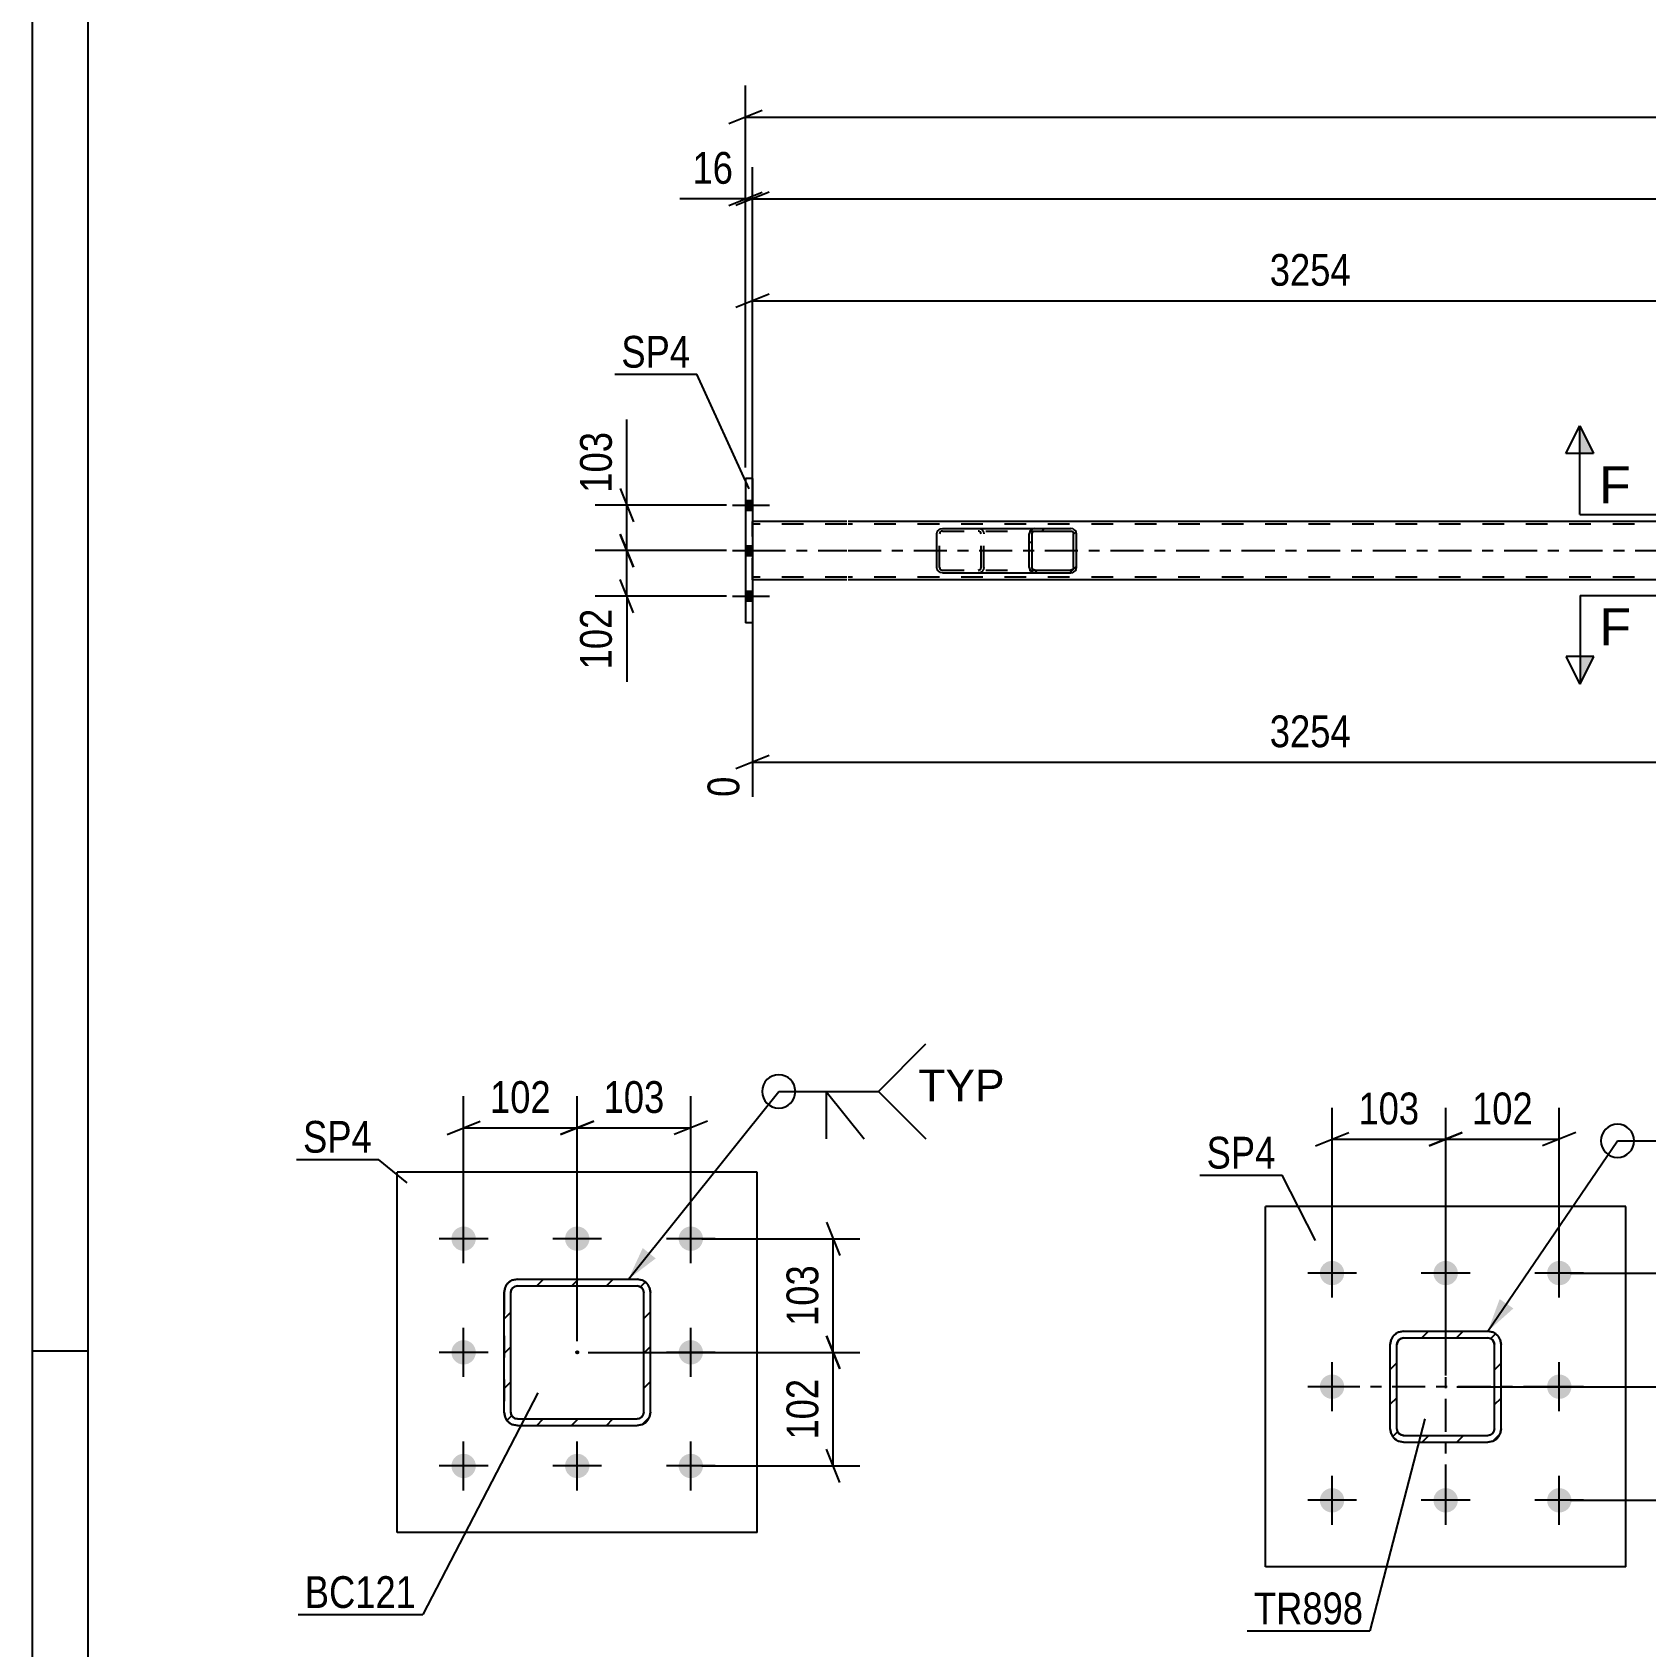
# Model space of a CAD drawing. Header units: millimetres. Extents: x 0 to 841, y 0 to 594.
# Drawn here: x 0 to 145.6, y 122.3 to 268 of the extents above; entities that cross this region are included whole.
import ezdxf

# ---------------------------------------------------------------- set-up
doc = ezdxf.new("R2010")
doc.units = ezdxf.units.MM
doc.linetypes.add('DXK_LINE_DOT2', pattern=[3.9198, 1.9599, -1.9599])
doc.linetypes.add('DXK_LINE_DOT3', pattern=[5.9187, 2.979, -0.9799, 0.9799, -0.9799])
doc.styles.add('Arial', font='ARIAL.TTF', dxfattribs={"height": 0.2})
doc.styles.add('Arial Narrow', font='ARIALN.TTF', dxfattribs={"height": 0.2})

# ---------------------------------------------------------------- blocks, each defined once
blk = doc.blocks.new('Unknown-275727060-1137')
at = {"color": 5, "linetype": 'Continuous'}
for p, q in [((0, 594), (0, 0)), ((5, 589), (5, 5)), ((5, 149), (0, 149))]:
    blk.add_line(p, q, dxfattribs=at)
blk = doc.blocks.new('Bolt-275727060-3955 - 3899')
at = {"linetype": 'Continuous'}
for points in [[(64.99, 224.87), (64.99, 225.75), (64.35, 225.75), (64.35, 224.87)], [(64.99, 224.87), (64.99, 225.75), (64.35, 225.75), (64.35, 224.87)], [(64.99, 224.87), (64.99, 225.75), (64.35, 225.75), (64.35, 224.87)], [(64.99, 220.77), (64.99, 221.65), (64.35, 221.65), (64.35, 220.77)], [(64.99, 220.77), (64.99, 221.65), (64.35, 221.65), (64.35, 220.77)], [(64.99, 216.67), (64.99, 217.55), (64.35, 217.55), (64.35, 216.67)], [(64.99, 216.67), (64.99, 217.55), (64.35, 217.55), (64.35, 216.67)], [(64.99, 216.67), (64.99, 217.55), (64.35, 217.55), (64.35, 216.67)]]:
    blk.add_hatch(color=1, dxfattribs=at).paths.add_polyline_path(points)
at = {"color": 1, "linetype": 'Continuous'}
for p, q in [((64.35, 225.75), (64.99, 225.75)), ((64.35, 225.75), (64.99, 225.75)), ((64.35, 225.75), (64.99, 225.75)), ((63.19, 225.31), (66.51, 225.31)), ((63.19, 225.31), (66.51, 225.31)), ((63.19, 225.31), (66.51, 225.31)), ((64.35, 224.87), (64.99, 224.87)), ((64.35, 224.87), (64.99, 224.87)), ((64.35, 224.87), (64.99, 224.87)), ((64.35, 221.65), (64.99, 221.65)), ((64.35, 221.65), (64.99, 221.65)), ((63.19, 221.21), (66.51, 221.21)), ((63.19, 221.21), (66.51, 221.21)), ((64.35, 220.77), (64.99, 220.77)), ((64.35, 220.77), (64.99, 220.77)), ((63.19, 217.11), (66.51, 217.11)), ((63.19, 217.11), (66.51, 217.11)), ((63.19, 217.11), (66.51, 217.11)), ((64.35, 217.55), (64.99, 217.55)), ((64.35, 217.55), (64.99, 217.55)), ((64.35, 217.55), (64.99, 217.55)), ((64.35, 216.67), (64.99, 216.67)), ((64.35, 216.67), (64.99, 216.67)), ((64.35, 216.67), (64.99, 216.67))]:
    blk.add_line(p, q, dxfattribs=at)
blk = doc.blocks.new('Part-275727060-3961 - 3899')
at = {"color": 2, "linetype": 'Continuous'}
for p, q in [((73.51, 223.85), (64.99, 223.85)), ((164.85, 223.85), (73.61, 223.85)), ((73.51, 218.57), (64.99, 218.57)), ((164.85, 218.57), (73.61, 218.57))]:
    blk.add_line(p, q, dxfattribs=at)
at = {"color": 7, "linetype": 'DXK_LINE_DOT2'}
for p, q in [((64.99, 218.57), (64.99, 223.85)), ((73.51, 223.61), (64.99, 223.61)), ((732.53, 223.61), (73.61, 223.61)), ((73.51, 218.81), (64.99, 218.81)), ((732.53, 218.81), (73.61, 218.81))]:
    blk.add_line(p, q, dxfattribs=at)
at = {"color": 7, "linetype": 'DXK_LINE_DOT3'}
for p, q in [((64.99, 221.21), (73.51, 221.21)), ((73.61, 221.21), (732.53, 221.21))]:
    blk.add_line(p, q, dxfattribs=at)
blk = doc.blocks.new('Part-275727060-4093 - 3899')
at = {"linetype": 'Continuous'}
h = blk.add_hatch(dxfattribs=at)
h.set_pattern_fill('', scale=0.7, style=0, pattern_type=0)
h.set_pattern_definition([(45, (94.1776, 222.9176), (-1.57154, 1.57154), [])])
h.paths.add_polyline_path([(94.22, 222.73), (94.18, 222.92), (94.07, 223.07), (93.9, 223.18), (93.71, 223.21), (90.47, 223.21), (90.28, 223.18), (90.11, 223.07), (90, 222.92), (89.96, 222.73), (89.96, 219.69), (90, 219.51), (90.11, 219.35), (90.28, 219.25), (90.47, 219.21), (93.71, 219.21), (93.9, 219.25), (94.07, 219.35), (94.18, 219.51), (94.22, 219.69)])
h.paths.add_polyline_path([(93.94, 219.6), (93.89, 219.52), (93.8, 219.47), (93.71, 219.45), (90.47, 219.45), (90.37, 219.47), (90.29, 219.52), (90.23, 219.6), (90.22, 219.69), (90.22, 222.73), (90.23, 222.83), (90.29, 222.9), (90.37, 222.96), (90.47, 222.97), (93.71, 222.97), (93.8, 222.96), (93.89, 222.9), (93.94, 222.83), (93.96, 222.73), (93.96, 219.69)])
at = {"color": 2, "linetype": 'Continuous'}
for p, q in [((81.61, 222.73), (81.65, 222.92)), ((81.93, 223.18), (82.12, 223.21)), ((82.12, 223.21), (90.47, 223.21)), ((90, 222.92), (89.96, 222.73)), ((90.23, 222.83), (90.29, 222.9)), ((90.47, 223.21), (90.28, 223.18)), ((90.29, 222.9), (90.37, 222.96)), ((90.37, 222.96), (90.47, 222.97)), ((90.47, 223.21), (93.71, 223.21)), ((90.47, 222.97), (93.71, 222.97)), ((93.9, 223.18), (93.71, 223.21)), ((93.71, 222.97), (93.8, 222.96)), ((93.8, 222.96), (93.89, 222.9)), ((93.89, 222.9), (93.94, 222.83)), ((94.22, 222.73), (94.18, 222.92)), ((81.61, 219.69), (81.61, 222.73)), ((89.96, 219.69), (89.96, 222.73)), ((90.22, 222.73), (90.23, 222.83)), ((90.22, 219.69), (90.22, 222.73)), ((93.94, 222.83), (93.96, 222.73)), ((93.96, 219.69), (93.96, 222.73)), ((94.22, 219.69), (94.22, 222.73)), ((81.65, 219.51), (81.61, 219.69)), ((82.12, 219.21), (81.93, 219.25)), ((82.12, 219.21), (90.47, 219.21)), ((89.96, 219.69), (90, 219.51)), ((90.23, 219.6), (90.22, 219.69)), ((90.29, 219.52), (90.23, 219.6)), ((90.28, 219.25), (90.47, 219.21)), ((90.37, 219.47), (90.29, 219.52)), ((90.47, 219.45), (90.37, 219.47)), ((90.47, 219.45), (93.71, 219.45)), ((90.47, 219.21), (93.71, 219.21)), ((93.8, 219.47), (93.71, 219.45)), ((93.71, 219.21), (93.9, 219.25)), ((93.89, 219.52), (93.8, 219.47)), ((93.94, 219.6), (93.89, 219.52)), ((93.96, 219.69), (93.94, 219.6)), ((94.18, 219.51), (94.22, 219.69))]:
    blk.add_line(p, q, dxfattribs=at)
at = {"color": 7, "linetype": 'DXK_LINE_DOT2'}
for p, q in [((81.94, 222.9), (81.89, 222.83)), ((82.02, 222.96), (81.94, 222.9)), ((82.12, 222.97), (82.02, 222.96)), ((82.12, 222.97), (93.71, 222.97)), ((85.36, 223.21), (85.55, 223.18)), ((85.45, 222.96), (85.36, 222.97)), ((85.54, 222.9), (85.45, 222.96)), ((85.59, 222.83), (85.54, 222.9)), ((85.83, 222.92), (85.87, 222.73)), ((90.47, 223.21), (93.71, 223.21)), ((81.89, 222.83), (81.87, 222.73)), ((81.87, 219.69), (81.87, 222.73)), ((85.61, 222.73), (85.59, 222.83)), ((85.61, 219.69), (85.61, 222.73)), ((85.87, 219.69), (85.87, 222.73)), ((81.87, 219.69), (81.89, 219.6)), ((81.89, 219.6), (81.94, 219.52)), ((81.94, 219.52), (82.02, 219.47)), ((82.02, 219.47), (82.12, 219.45)), ((82.12, 219.45), (93.71, 219.45)), ((85.36, 219.45), (85.45, 219.47)), ((85.55, 219.25), (85.36, 219.21)), ((85.45, 219.47), (85.54, 219.52)), ((85.54, 219.52), (85.59, 219.6)), ((85.59, 219.6), (85.61, 219.69)), ((85.87, 219.69), (85.83, 219.51)), ((90.47, 219.21), (93.71, 219.21))]:
    blk.add_line(p, q, dxfattribs=at)
at = {"color": 2, "linetype": 'Continuous'}
for centre, start, end in [((82.1, 222.71), 110.7583, 155.68), ((90.45, 222.71), 110.7583, 155.68), ((93.73, 222.71), 24.32, 69.2417), ((82.1, 219.71), 204.3199, 249.2417), ((90.45, 219.71), 204.32, 249.2417), ((93.73, 219.71), 290.7583, 335.68)]:
    blk.add_arc(centre, 0.496, start, end, dxfattribs=at)
at = {"color": 7, "linetype": 'DXK_LINE_DOT2'}
for centre, start, end in [((85.38, 222.71), 24.3199, 69.2417), ((85.38, 219.71), 290.7583, 335.68)]:
    blk.add_arc(centre, 0.496, start, end, dxfattribs=at)
blk = doc.blocks.new('Part-275727060-4105 - 3899')
at = {"color": 2, "linetype": 'Continuous'}
for p, q in [((64.99, 227.71), (64.35, 227.71)), ((64.35, 227.71), (64.35, 214.71)), ((64.99, 227.71), (64.99, 214.71)), ((64.99, 214.71), (64.35, 214.71))]:
    blk.add_line(p, q, dxfattribs=at)
blk = doc.blocks.new('Part-275727060-4795 - 4694')
at = {"color": 2, "linetype": 'Continuous'}
for p, q in [((65.42, 165.14), (32.92, 165.14)), ((32.92, 132.64), (32.92, 165.14)), ((65.42, 132.64), (65.42, 165.14)), ((65.42, 132.64), (32.92, 132.64))]:
    blk.add_line(p, q, dxfattribs=at)
blk = doc.blocks.new('Bolt-275727060-4699 - 4694')
at = {"linetype": 'Continuous'}
for points in [[(38.92, 158.04, -1), (38.92, 160.24, -1)], [(49.17, 158.04, -1), (49.17, 160.24, -1)], [(59.42, 158.04, -1), (59.42, 160.24, -1)], [(38.92, 147.79, -1), (38.92, 149.99, -1)], [(59.42, 147.79, -1), (59.42, 149.99, -1)], [(38.92, 137.54, -1), (38.92, 139.74, -1)], [(49.17, 137.54, -1), (49.17, 139.74, -1)], [(59.42, 137.54, -1), (59.42, 139.74, -1)]]:
    blk.add_hatch(color=1, dxfattribs=at).paths.add_polyline_path(points)
at = {"color": 1, "linetype": 'Continuous'}
for p, q in [((38.92, 156.94), (38.92, 161.34)), ((49.17, 156.94), (49.17, 161.34)), ((59.42, 156.94), (59.42, 161.34)), ((41.12, 159.14), (36.72, 159.14)), ((51.37, 159.14), (46.97, 159.14)), ((61.62, 159.14), (57.22, 159.14)), ((38.92, 146.69), (38.92, 151.09)), ((59.42, 146.69), (59.42, 151.09)), ((41.12, 148.89), (36.72, 148.89)), ((61.62, 148.89), (57.22, 148.89)), ((38.92, 136.44), (38.92, 140.84)), ((49.17, 136.44), (49.17, 140.84)), ((59.42, 136.44), (59.42, 140.84)), ((41.12, 138.64), (36.72, 138.64)), ((51.37, 138.64), (46.97, 138.64)), ((61.62, 138.64), (57.22, 138.64))]:
    blk.add_line(p, q, dxfattribs=at)
blk = doc.blocks.new('Part-275727060-4744 - 4694')
at = {"linetype": 'Continuous'}
h = blk.add_hatch(dxfattribs=at)
h.set_pattern_fill('', scale=0.7, style=0, pattern_type=0)
h.set_pattern_definition([(45, (55.0303, 142.3801), (-1.57154, 1.57154), [])])
h.paths.add_polyline_path([(54.57, 142.29), (55.03, 142.38), (55.42, 142.64), (55.68, 143.03), (55.77, 143.49), (55.77, 154.29), (55.68, 154.75), (55.42, 155.14), (55.03, 155.4), (54.57, 155.49), (43.77, 155.49), (43.31, 155.4), (42.92, 155.14), (42.66, 154.75), (42.57, 154.29), (42.57, 143.49), (42.66, 143.03), (42.92, 142.64), (43.31, 142.38), (43.77, 142.29)])
h.paths.add_polyline_path([(43.77, 142.89), (43.54, 142.93), (43.35, 143.06), (43.22, 143.26), (43.17, 143.49), (43.17, 154.29), (43.22, 154.52), (43.35, 154.71), (43.54, 154.84), (43.77, 154.89), (54.57, 154.89), (54.8, 154.84), (55, 154.71), (55.13, 154.52), (55.17, 154.29), (55.17, 143.49), (55.13, 143.26), (55, 143.06), (54.8, 142.93), (54.57, 142.89)])
blk.add_hatch(color=30, dxfattribs=at).paths.add_polyline_path([(49.17, 148.79, -1), (49.17, 148.99, -1)])
at = {"color": 7, "linetype": 'DXK_LINE_DOT2'}
for p, q in [((42.57, 154.29), (42.66, 154.75)), ((43.22, 154.52), (43.17, 154.29)), ((43.35, 154.71), (43.22, 154.52)), ((43.31, 155.4), (43.77, 155.49)), ((43.54, 154.84), (43.35, 154.71)), ((43.77, 154.89), (43.54, 154.84)), ((43.77, 155.49), (54.57, 155.49)), ((43.77, 154.89), (54.57, 154.89)), ((54.57, 155.49), (55.03, 155.4)), ((54.8, 154.84), (54.57, 154.89)), ((55, 154.71), (54.8, 154.84)), ((55.13, 154.52), (55, 154.71)), ((55.17, 154.29), (55.13, 154.52)), ((55.68, 154.75), (55.77, 154.29)), ((42.57, 154.29), (42.57, 143.49)), ((43.17, 143.49), (43.17, 154.29)), ((55.17, 143.49), (55.17, 154.29)), ((55.77, 143.49), (55.77, 154.29)), ((42.66, 143.03), (42.57, 143.49)), ((43.17, 143.49), (43.22, 143.26)), ((43.22, 143.26), (43.35, 143.06)), ((43.35, 143.06), (43.54, 142.93)), ((43.54, 142.93), (43.77, 142.89)), ((43.77, 142.89), (54.57, 142.89)), ((54.57, 142.89), (54.8, 142.93)), ((54.8, 142.93), (55, 143.06)), ((55, 143.06), (55.13, 143.26)), ((55.13, 143.26), (55.17, 143.49)), ((55.77, 143.49), (55.68, 143.03)), ((43.77, 142.29), (43.31, 142.38)), ((43.77, 142.29), (54.57, 142.29)), ((55.03, 142.38), (54.57, 142.29))]:
    blk.add_line(p, q, dxfattribs=at)
at = {"color": 2, "linetype": 'Continuous'}
for p, q in [((42.66, 154.75), (42.57, 154.29)), ((43.17, 154.29), (43.22, 154.52)), ((43.22, 154.52), (43.35, 154.71)), ((43.77, 155.49), (43.31, 155.4)), ((43.35, 154.71), (43.54, 154.84)), ((43.54, 154.84), (43.77, 154.89)), ((43.77, 155.49), (43.77, 155.49)), ((43.77, 155.49), (54.57, 155.49)), ((43.77, 154.89), (43.77, 154.89)), ((43.77, 154.89), (54.57, 154.89)), ((54.57, 155.49), (54.57, 155.49)), ((55.03, 155.4), (54.57, 155.49)), ((54.57, 154.89), (54.57, 154.89)), ((54.57, 154.89), (54.8, 154.84)), ((54.8, 154.84), (55, 154.71)), ((55, 154.71), (55.13, 154.52)), ((55.13, 154.52), (55.17, 154.29)), ((55.77, 154.29), (55.68, 154.75)), ((42.57, 154.29), (42.57, 154.29)), ((42.57, 143.49), (42.57, 154.29)), ((43.17, 154.29), (43.17, 154.29)), ((43.17, 143.49), (43.17, 154.29)), ((55.17, 154.29), (55.17, 154.29)), ((55.17, 143.49), (55.17, 154.29)), ((55.77, 154.29), (55.77, 154.29)), ((55.77, 143.49), (55.77, 154.29)), ((42.57, 143.49), (42.57, 143.49)), ((42.57, 143.49), (42.66, 143.03)), ((43.17, 143.49), (43.17, 143.49)), ((43.22, 143.26), (43.17, 143.49)), ((43.35, 143.06), (43.22, 143.26)), ((43.54, 142.93), (43.35, 143.06)), ((43.77, 142.89), (43.54, 142.93)), ((43.77, 142.89), (43.77, 142.89)), ((43.77, 142.89), (54.57, 142.89)), ((54.8, 142.93), (54.57, 142.89)), ((54.57, 142.89), (54.57, 142.89)), ((55, 143.06), (54.8, 142.93)), ((55.13, 143.26), (55, 143.06)), ((55.17, 143.49), (55.13, 143.26)), ((55.17, 143.49), (55.17, 143.49)), ((55.68, 143.03), (55.77, 143.49)), ((55.77, 143.49), (55.77, 143.49)), ((43.31, 142.38), (43.77, 142.29)), ((43.77, 142.29), (43.77, 142.29)), ((43.77, 142.29), (54.57, 142.29)), ((54.57, 142.29), (55.03, 142.38)), ((54.57, 142.29), (54.57, 142.29))]:
    blk.add_line(p, q, dxfattribs=at)
at = {"color": 7, "linetype": 'DXK_LINE_DOT3'}
blk.add_line((49.17, 148.89), (49.17, 148.89), dxfattribs=at)
at = {"color": 30, "linetype": 'DXK_LINE_DOT3'}
blk.add_line((49.17, 148.89), (49.17, 148.89), dxfattribs=at)
at = {"color": 30, "linetype": 'Continuous'}
blk.add_circle((49.17, 148.89), 0.1, dxfattribs=at)
at = {"color": 7, "linetype": 'DXK_LINE_DOT2'}
for centre, start, end in [((43.77, 154.29), 112.5, 157.5), ((54.57, 154.29), 22.5, 67.5), ((43.77, 143.49), 202.5, 247.5), ((54.57, 143.49), 292.5, 337.5)]:
    blk.add_arc(centre, 1.2, start, end, dxfattribs=at)
at = {"color": 2, "linetype": 'Continuous'}
for centre, start, end in [((43.77, 154.29), 112.5, 157.5), ((54.57, 154.29), 22.5, 67.5), ((43.77, 143.49), 202.5, 247.5), ((54.57, 143.49), 292.5, 337.5)]:
    blk.add_arc(centre, 1.2, start, end, dxfattribs=at)
blk = doc.blocks.new('Part-275727060-4915 - 4844')
at = {"color": 2, "linetype": 'Continuous'}
for p, q in [((143.78, 162.04), (111.28, 162.04)), ((111.28, 129.54), (111.28, 162.04)), ((143.78, 129.54), (143.78, 162.04)), ((143.78, 129.54), (111.28, 129.54))]:
    blk.add_line(p, q, dxfattribs=at)
blk = doc.blocks.new('Bolt-275727060-4862 - 4844')
at = {"linetype": 'Continuous'}
for points in [[(117.28, 154.94, -1), (117.28, 157.14, -1)], [(127.53, 154.94, -1), (127.53, 157.14, -1)], [(137.78, 154.94, -1), (137.78, 157.14, -1)], [(117.28, 144.69, -1), (117.28, 146.89, -1)], [(137.78, 144.69, -1), (137.78, 146.89, -1)], [(117.28, 134.44, -1), (117.28, 136.64, -1)], [(127.53, 134.44, -1), (127.53, 136.64, -1)], [(137.78, 134.44, -1), (137.78, 136.64, -1)]]:
    blk.add_hatch(color=1, dxfattribs=at).paths.add_polyline_path(points)
at = {"color": 1, "linetype": 'Continuous'}
for p, q in [((117.28, 153.84), (117.28, 158.24)), ((127.53, 153.84), (127.53, 158.24)), ((137.78, 153.84), (137.78, 158.24)), ((119.48, 156.04), (115.08, 156.04)), ((129.73, 156.04), (125.33, 156.04)), ((139.98, 156.04), (135.58, 156.04)), ((117.28, 143.59), (117.28, 147.99)), ((137.78, 143.59), (137.78, 147.99)), ((119.48, 145.79), (115.08, 145.79)), ((139.98, 145.79), (135.58, 145.79)), ((117.28, 133.34), (117.28, 137.74)), ((127.53, 133.34), (127.53, 137.74)), ((137.78, 133.34), (137.78, 137.74)), ((119.48, 135.54), (115.08, 135.54)), ((129.73, 135.54), (125.33, 135.54)), ((139.98, 135.54), (135.58, 135.54))]:
    blk.add_line(p, q, dxfattribs=at)
blk = doc.blocks.new('Part-275727060-4910 - 4844')
at = {"linetype": 'Continuous'}
h = blk.add_hatch(dxfattribs=at)
h.set_pattern_fill('', scale=0.7, style=0, pattern_type=0)
h.set_pattern_definition([(45, (131.7874, 140.8846), (-1.57154, 1.57154), [])])
h.paths.add_polyline_path([(131.33, 140.79), (131.79, 140.88), (132.18, 141.14), (132.44, 141.53), (132.53, 141.99), (132.53, 149.59), (132.44, 150.05), (132.18, 150.44), (131.79, 150.7), (131.33, 150.79), (123.73, 150.79), (123.27, 150.7), (122.88, 150.44), (122.62, 150.05), (122.53, 149.59), (122.53, 141.99), (122.62, 141.53), (122.88, 141.14), (123.27, 140.88), (123.73, 140.79)])
h.paths.add_polyline_path([(123.73, 141.39), (123.5, 141.44), (123.3, 141.57), (123.17, 141.76), (123.13, 141.99), (123.13, 149.59), (123.17, 149.82), (123.3, 150.02), (123.5, 150.15), (123.73, 150.19), (131.33, 150.19), (131.56, 150.15), (131.75, 150.02), (131.88, 149.82), (131.93, 149.59), (131.93, 141.99), (131.88, 141.76), (131.75, 141.57), (131.56, 141.44), (131.33, 141.39)])
at = {"color": 7, "linetype": 'DXK_LINE_DOT3'}
for p, q in [((127.53, 135.79), (127.53, 155.79)), ((137.53, 145.79), (117.53, 145.79))]:
    blk.add_line(p, q, dxfattribs=at)
at = {"color": 7, "linetype": 'DXK_LINE_DOT2'}
for p, q in [((122.53, 149.59), (122.62, 150.05)), ((123.3, 150.02), (123.17, 149.82)), ((123.27, 150.7), (123.73, 150.79)), ((123.5, 150.15), (123.3, 150.02)), ((123.73, 150.19), (123.5, 150.15)), ((123.73, 150.79), (131.33, 150.79)), ((123.73, 150.19), (131.33, 150.19)), ((131.33, 150.79), (131.79, 150.7)), ((131.56, 150.15), (131.33, 150.19)), ((131.75, 150.02), (131.56, 150.15)), ((131.88, 149.82), (131.75, 150.02)), ((132.44, 150.05), (132.53, 149.59)), ((122.53, 141.99), (122.53, 149.59)), ((123.17, 149.82), (123.13, 149.59)), ((123.13, 141.99), (123.13, 149.59)), ((131.93, 149.59), (131.88, 149.82)), ((131.93, 141.99), (131.93, 149.59)), ((132.53, 141.99), (132.53, 149.59)), ((122.62, 141.53), (122.53, 141.99)), ((123.13, 141.99), (123.17, 141.76)), ((123.17, 141.76), (123.3, 141.57)), ((123.3, 141.57), (123.5, 141.44)), ((123.5, 141.44), (123.73, 141.39)), ((123.73, 141.39), (131.33, 141.39)), ((131.33, 141.39), (131.56, 141.44)), ((131.56, 141.44), (131.75, 141.57)), ((131.75, 141.57), (131.88, 141.76)), ((131.88, 141.76), (131.93, 141.99)), ((132.53, 141.99), (132.44, 141.53)), ((123.73, 140.79), (123.27, 140.88)), ((123.73, 140.79), (131.33, 140.79)), ((131.79, 140.88), (131.33, 140.79))]:
    blk.add_line(p, q, dxfattribs=at)
at = {"color": 2, "linetype": 'Continuous'}
for p, q in [((122.62, 150.05), (122.53, 149.59)), ((123.17, 149.82), (123.3, 150.02)), ((123.73, 150.79), (123.27, 150.7)), ((123.3, 150.02), (123.5, 150.15)), ((123.5, 150.15), (123.73, 150.19)), ((123.73, 150.79), (131.33, 150.79)), ((123.73, 150.19), (131.33, 150.19)), ((131.79, 150.7), (131.33, 150.79)), ((131.33, 150.19), (131.56, 150.15)), ((131.56, 150.15), (131.75, 150.02)), ((131.75, 150.02), (131.88, 149.82)), ((132.53, 149.59), (132.44, 150.05)), ((122.53, 141.99), (122.53, 149.59)), ((123.13, 149.59), (123.17, 149.82)), ((123.13, 141.99), (123.13, 149.59)), ((131.88, 149.82), (131.93, 149.59)), ((131.93, 141.99), (131.93, 149.59)), ((132.53, 141.99), (132.53, 149.59)), ((122.53, 141.99), (122.62, 141.53)), ((123.17, 141.76), (123.13, 141.99)), ((123.3, 141.57), (123.17, 141.76)), ((123.5, 141.44), (123.3, 141.57)), ((123.73, 141.39), (123.5, 141.44)), ((123.73, 141.39), (131.33, 141.39)), ((131.56, 141.44), (131.33, 141.39)), ((131.75, 141.57), (131.56, 141.44)), ((131.88, 141.76), (131.75, 141.57)), ((131.93, 141.99), (131.88, 141.76)), ((132.44, 141.53), (132.53, 141.99)), ((123.27, 140.88), (123.73, 140.79)), ((123.73, 140.79), (131.33, 140.79)), ((131.33, 140.79), (131.79, 140.88))]:
    blk.add_line(p, q, dxfattribs=at)
at = {"color": 7, "linetype": 'DXK_LINE_DOT2'}
for centre, start, end in [((123.73, 149.59), 112.5, 157.5), ((131.33, 149.59), 22.5, 67.5), ((123.73, 141.99), 202.5, 247.5), ((131.33, 141.99), 292.5, 337.5)]:
    blk.add_arc(centre, 1.2, start, end, dxfattribs=at)
at = {"color": 2, "linetype": 'Continuous'}
for centre, start, end in [((123.73, 149.59), 112.5, 157.5), ((131.33, 149.59), 22.5, 67.5), ((123.73, 141.99), 202.5, 247.5), ((131.33, 141.99), 292.5, 337.5)]:
    blk.add_arc(centre, 1.2, start, end, dxfattribs=at)
blk = doc.blocks.new('StraightDimension-275727060-4231 - 3899')
at = {"color": 7, "linetype": 'Continuous'}
for p, q in [((64.35, 228.71), (64.35, 263.16)), ((65.85, 260.91), (62.85, 259.71)), ((64.35, 260.31), (741.79, 260.31))]:
    blk.add_line(p, q, dxfattribs=at)
blk = doc.blocks.new('StraightDimension-275727060-4181 - 3899')
at = {"color": 7, "linetype": 'Continuous'}
for p, q in [((64.99, 224.85), (64.99, 246.61)), ((165.65, 233.25), (165.65, 246.61)), ((66.49, 244.36), (63.49, 243.16)), ((64.99, 243.76), (165.65, 243.76)), ((164.15, 243.16), (167.15, 244.36))]:
    blk.add_line(p, q, dxfattribs=at)
at = {"color": 0}
blk.add_wipeout([(119.58, 244.51), (119.58, 248.71), (111.06, 248.71), (111.06, 244.51)], dxfattribs=at)
at = {"color": 3, "style": 'Arial Narrow'}
blk.add_text('3254', height=2.863, dxfattribs=at).set_placement((111.66, 245.11))
blk = doc.blocks.new('StraightDimension-275727060-4210 - 3899')
at = {"color": 7, "linetype": 'Continuous'}
for p, q in [((64.99, 228.71), (64.99, 255.81)), ((66.49, 253.56), (63.49, 252.36)), ((64.99, 252.96), (741.15, 252.96))]:
    blk.add_line(p, q, dxfattribs=at)
blk = doc.blocks.new('StraightDimension-275727060-4220 - 3899')
at = {"color": 7, "linetype": 'Continuous'}
for p, q in [((64.35, 228.71), (64.35, 255.81)), ((64.99, 228.71), (64.99, 255.81)), ((62.85, 252.36), (65.85, 253.56)), ((66.49, 253.56), (63.49, 252.36)), ((64.35, 252.96), (58.44, 252.96)), ((64.35, 252.96), (58.44, 252.96)), ((64.35, 252.96), (64.99, 252.96))]:
    blk.add_line(p, q, dxfattribs=at)
at = {"color": 0}
blk.add_wipeout([(63.83, 253.71), (63.83, 257.91), (58.97, 257.91), (58.97, 253.71)], dxfattribs=at)
at = {"color": 3, "style": 'Arial Narrow'}
blk.add_text('16', height=2.863, dxfattribs=at).set_placement((59.57, 254.31))
blk = doc.blocks.new('StraightDimension-275727060-4270 - 3899')
at = {"color": 7, "linetype": 'Continuous'}
for p, q in [((64.99, 217.57), (64.99, 199)), ((165.65, 209.17), (165.65, 193.52)), ((66.49, 202.73), (63.49, 201.53)), ((164.15, 201.53), (167.15, 202.73)), ((64.99, 202.13), (165.65, 202.13))]:
    blk.add_line(p, q, dxfattribs=at)
at = {"color": 0}
blk.add_wipeout([(119.58, 202.88), (119.58, 207.08), (111.06, 207.08), (111.06, 202.88)], dxfattribs=at)
at = {"color": 3, "style": 'Arial Narrow'}
blk.add_text('3254', height=2.863, dxfattribs=at).set_placement((111.66, 203.48))
at = {"color": 0, "linetype": 'Continuous'}
for points in [[(64.39, 201.43), (60.19, 201.43), (60.19, 198.4), (64.39, 198.4)], [(165.05, 201.43), (160.85, 201.43), (160.85, 192.92), (165.05, 192.92)]]:
    blk.add_wipeout(points, dxfattribs=at)
at = {"color": 3, "linetype": 'Continuous', "style": 'Arial Narrow'}
for s, height, p in [('0', 2.86, (63.79, 199)), ('3254', 2.863, (164.45, 193.52))]:
    blk.add_text(s, height=height, rotation=90.0002, dxfattribs=at).set_placement(p)
blk = doc.blocks.new('StraightDimension-275727060-16694 - 3899')
at = {"color": 7, "linetype": 'Continuous'}
for p, q in [((53.64, 225.31), (53.64, 233.05)), ((53.64, 225.31), (53.64, 233.05)), ((53.04, 226.81), (54.24, 223.81)), ((62.64, 225.31), (50.79, 225.31)), ((53.64, 221.21), (53.64, 225.31)), ((54.24, 219.71), (53.04, 222.71)), ((62.64, 221.21), (50.79, 221.21))]:
    blk.add_line(p, q, dxfattribs=at)
at = {"color": 0}
blk.add_wipeout([(52.89, 232.52), (48.69, 232.52), (48.69, 225.84), (52.89, 225.84)], dxfattribs=at)
at = {"color": 3, "style": 'Arial Narrow'}
blk.add_text('103', height=2.863, rotation=90.0002, dxfattribs=at).set_placement((52.29, 226.44))
blk = doc.blocks.new('StraightDimension-275727060-16695 - 3899')
at = {"color": 7, "linetype": 'Continuous'}
for p, q in [((53.04, 222.71), (54.24, 219.71)), ((62.64, 221.21), (50.79, 221.21)), ((53.64, 217.11), (53.64, 221.21)), ((54.24, 215.61), (53.04, 218.61)), ((62.64, 217.11), (50.79, 217.11)), ((53.64, 217.11), (53.64, 209.38)), ((53.64, 217.11), (53.64, 209.38))]:
    blk.add_line(p, q, dxfattribs=at)
at = {"color": 0}
blk.add_wipeout([(52.89, 216.59), (48.69, 216.59), (48.69, 209.9), (52.89, 209.9)], dxfattribs=at)
at = {"color": 3, "style": 'Arial Narrow'}
blk.add_text('102', height=2.863, rotation=90.0002, dxfattribs=at).set_placement((52.29, 210.5))
blk = doc.blocks.new('StraightDimension-275727060-16805 - 4694')
at = {"color": 7, "linetype": 'Continuous'}
for p, q in [((49.17, 149.89), (49.17, 171.99)), ((59.42, 160.14), (59.42, 171.99)), ((47.67, 168.54), (50.67, 169.74)), ((49.17, 169.14), (59.42, 169.14)), ((60.92, 169.74), (57.92, 168.54))]:
    blk.add_line(p, q, dxfattribs=at)
at = {"color": 0}
blk.add_wipeout([(57.64, 169.89), (57.64, 174.09), (50.95, 174.09), (50.95, 169.89)], dxfattribs=at)
at = {"color": 3, "style": 'Arial Narrow'}
blk.add_text('103', height=2.863, dxfattribs=at).set_placement((51.55, 170.49))
blk = doc.blocks.new('StraightDimension-275727060-16735 - 4694')
at = {"color": 7, "linetype": 'Continuous'}
for p, q in [((71.67, 160.64), (72.87, 157.64)), ((60.42, 159.14), (74.67, 159.14)), ((72.27, 148.89), (72.27, 159.14)), ((72.87, 147.39), (71.67, 150.39)), ((50.17, 148.89), (74.67, 148.89))]:
    blk.add_line(p, q, dxfattribs=at)
at = {"color": 0}
blk.add_wipeout([(71.52, 157.36), (67.32, 157.36), (67.32, 150.67), (71.52, 150.67)], dxfattribs=at)
at = {"color": 3, "style": 'Arial Narrow'}
blk.add_text('103', height=2.863, rotation=90.0002, dxfattribs=at).set_placement((70.92, 151.27))
blk = doc.blocks.new('StraightDimension-275727060-16736 - 4694')
at = {"color": 7, "linetype": 'Continuous'}
for p, q in [((71.67, 150.39), (72.87, 147.39)), ((50.17, 148.89), (74.67, 148.89)), ((72.27, 138.64), (72.27, 148.89)), ((72.87, 137.14), (71.67, 140.14)), ((60.42, 138.64), (74.67, 138.64))]:
    blk.add_line(p, q, dxfattribs=at)
at = {"color": 0}
blk.add_wipeout([(71.52, 147.11), (67.32, 147.11), (67.32, 140.42), (71.52, 140.42)], dxfattribs=at)
at = {"color": 3, "style": 'Arial Narrow'}
blk.add_text('102', height=2.863, rotation=90.0002, dxfattribs=at).set_placement((70.92, 141.02))
blk = doc.blocks.new('StraightDimension-275727060-16806 - 4694')
at = {"color": 7, "linetype": 'Continuous'}
for p, q in [((38.92, 160.14), (38.92, 171.99)), ((49.17, 149.89), (49.17, 171.99)), ((37.42, 168.54), (40.42, 169.74)), ((38.92, 169.14), (49.17, 169.14)), ((50.67, 169.74), (47.67, 168.54))]:
    blk.add_line(p, q, dxfattribs=at)
at = {"color": 0}
blk.add_wipeout([(47.39, 169.89), (47.39, 174.09), (40.7, 174.09), (40.7, 169.89)], dxfattribs=at)
at = {"color": 3, "style": 'Arial Narrow'}
blk.add_text('102', height=2.863, dxfattribs=at).set_placement((41.3, 170.49))
blk = doc.blocks.new('StraightDimension-275727060-16823 - 4844')
at = {"color": 7, "linetype": 'Continuous'}
for p, q in [((127.53, 146.79), (127.53, 170.96)), ((137.78, 157.04), (137.78, 170.96)), ((126.03, 167.51), (129.03, 168.71)), ((127.53, 168.11), (137.78, 168.11)), ((139.28, 168.71), (136.28, 167.51))]:
    blk.add_line(p, q, dxfattribs=at)
at = {"color": 0}
blk.add_wipeout([(136, 168.86), (136, 173.06), (129.31, 173.06), (129.31, 168.86)], dxfattribs=at)
at = {"color": 3, "style": 'Arial Narrow'}
blk.add_text('102', height=2.863, dxfattribs=at).set_placement((129.91, 169.46))
blk = doc.blocks.new('StraightDimension-275727060-16824 - 4844')
at = {"color": 7, "linetype": 'Continuous'}
for p, q in [((117.28, 157.04), (117.28, 170.96)), ((127.53, 146.79), (127.53, 170.96)), ((115.78, 167.51), (118.78, 168.71)), ((117.28, 168.11), (127.53, 168.11)), ((129.03, 168.71), (126.03, 167.51))]:
    blk.add_line(p, q, dxfattribs=at)
at = {"color": 0}
blk.add_wipeout([(125.75, 168.86), (125.75, 173.06), (119.06, 173.06), (119.06, 168.86)], dxfattribs=at)
at = {"color": 3, "style": 'Arial Narrow'}
blk.add_text('103', height=2.863, dxfattribs=at).set_placement((119.66, 169.46))
blk = doc.blocks.new('StraightDimension-275727060-16895 - 4844')
at = {"color": 7, "linetype": 'Continuous'}
for p, q in [((152.92, 157.54), (154.12, 154.54)), ((138.78, 156.04), (155.92, 156.04)), ((153.52, 145.79), (153.52, 156.04)), ((154.12, 144.29), (152.92, 147.29)), ((128.53, 145.79), (155.92, 145.79))]:
    blk.add_line(p, q, dxfattribs=at)
at = {"color": 0}
blk.add_wipeout([(152.77, 154.26), (148.57, 154.26), (148.57, 147.58), (152.77, 147.58)], dxfattribs=at)
at = {"color": 3, "style": 'Arial Narrow'}
blk.add_text('103', height=2.863, rotation=90.0002, dxfattribs=at).set_placement((152.17, 148.18))
blk = doc.blocks.new('StraightDimension-275727060-16896 - 4844')
at = {"color": 7, "linetype": 'Continuous'}
for p, q in [((152.92, 147.29), (154.12, 144.29)), ((128.53, 145.79), (155.92, 145.79)), ((153.52, 135.54), (153.52, 145.79)), ((154.12, 134.04), (152.92, 137.04)), ((138.78, 135.54), (155.92, 135.54))]:
    blk.add_line(p, q, dxfattribs=at)
at = {"color": 0}
blk.add_wipeout([(152.77, 144.01), (148.57, 144.01), (148.57, 137.33), (152.77, 137.33)], dxfattribs=at)
at = {"color": 3, "style": 'Arial Narrow'}
blk.add_text('102', height=2.863, rotation=90.0002, dxfattribs=at).set_placement((152.17, 137.93))
blk = doc.blocks.new('SectionMark-275727060-4285 - 3899')
at = {"linetype": 'Continuous'}
for points in [[(139.66, 211.67), (140.91, 211.67), (139.66, 209.17)], [(191.39, 211.67), (192.64, 211.67), (192.64, 209.17)]]:
    blk.add_hatch(color=6, dxfattribs=at).paths.add_polyline_path(points)
at = {"color": 6, "linetype": 'Continuous'}
for p, q in [((139.66, 217.17), (147.66, 217.17)), ((139.66, 217.17), (139.66, 209.17)), ((192.64, 217.17), (184.64, 217.17)), ((192.64, 217.17), (192.64, 209.17)), ((139.66, 209.17), (138.41, 211.67)), ((140.91, 211.67), (138.41, 211.67)), ((139.66, 209.17), (140.91, 211.67)), ((191.39, 211.67), (193.89, 211.67)), ((192.64, 209.17), (191.39, 211.67)), ((193.89, 211.67), (192.64, 209.17))]:
    blk.add_line(p, q, dxfattribs=at)
at = {"color": 0, "linetype": 'Continuous'}
for points in [[(144.26, 212.67), (144.26, 216.17), (141.41, 216.17), (141.41, 212.67)], [(190.89, 212.67), (190.89, 216.17), (188.04, 216.17), (188.04, 212.67)]]:
    blk.add_wipeout(points, dxfattribs=at)
at = {"color": 3, "linetype": 'Continuous', "style": 'Arial'}
for p in [(141.41, 212.67), (188.04, 212.67)]:
    blk.add_text('F', height=3.34, dxfattribs=at).set_placement(p)
blk = doc.blocks.new('Mark-275727060-4101 - 3899')
at = {"color": 0}
blk.add_wipeout([(59.36, 237.72), (59.36, 240.72), (53.15, 240.72), (53.15, 237.72)], dxfattribs=at)
blk.add_wipeout([(59.36, 237.72), (59.36, 240.72), (53.15, 240.72), (53.15, 237.72)], dxfattribs=at)
at = {"color": 30, "linetype": 'Continuous'}
for p in [(52.55, 237.12), (64.68, 226.8)]:
    blk.add_line(p, (59.96, 237.12), dxfattribs=at)
at = {"color": 3, "style": 'Arial Narrow'}
blk.add_text('SP4', height=2.863, dxfattribs=at).set_placement((53.15, 237.72))
blk = doc.blocks.new('SectionMark-275727060-4283 - 3899')
at = {"linetype": 'Continuous'}
for points in [[(140.88, 229.98), (139.63, 229.98), (139.63, 232.48)], [(192.37, 229.98), (191.12, 229.98), (192.37, 232.48)]]:
    blk.add_hatch(color=6, dxfattribs=at).paths.add_polyline_path(points)
at = {"color": 6, "linetype": 'Continuous'}
for p, q in [((138.38, 229.98), (139.63, 232.48)), ((139.63, 224.48), (139.63, 232.48)), ((139.63, 232.48), (140.88, 229.98)), ((192.37, 232.48), (191.12, 229.98)), ((192.37, 224.48), (192.37, 232.48)), ((192.37, 232.48), (193.62, 229.98)), ((140.88, 229.98), (138.38, 229.98)), ((191.12, 229.98), (193.62, 229.98)), ((139.63, 224.48), (147.63, 224.48)), ((192.37, 224.48), (184.37, 224.48))]:
    blk.add_line(p, q, dxfattribs=at)
at = {"color": 0, "linetype": 'Continuous'}
for points in [[(144.23, 225.48), (144.23, 228.98), (141.38, 228.98), (141.38, 225.48)], [(190.62, 225.48), (190.62, 228.98), (187.77, 228.98), (187.77, 225.48)]]:
    blk.add_wipeout(points, dxfattribs=at)
at = {"color": 3, "linetype": 'Continuous', "style": 'Arial'}
for p in [(141.38, 225.48), (187.77, 225.48)]:
    blk.add_text('F', height=3.34, dxfattribs=at).set_placement(p)
blk = doc.blocks.new('WeldMark-275727060-4828 - 4694')
at = {"linetype": 'Continuous'}
blk.add_hatch(color=30, dxfattribs=at).paths.add_polyline_path([(56.25, 157.36), (53.79, 155.49), (55.08, 158.3)])
at = {"color": 30, "linetype": 'Continuous'}
for p, q in [((53.79, 155.49), (67.35, 172.43)), ((67.35, 172.43), (76.35, 172.43))]:
    blk.add_line(p, q, dxfattribs=at)
at = {"color": 3, "linetype": 'Continuous'}
for q in [(75.06, 168.15), (71.63, 168.15)]:
    blk.add_line((71.63, 172.43), q, dxfattribs=at)
for start, end in [(90, 270), (270, 90)]:
    blk.add_arc((67.35, 172.43), 1.5, start, end, dxfattribs=at)
at = {"color": 0, "linetype": 'Continuous'}
blk.add_wipeout([(87.72, 171.53), (87.72, 174.53), (79.95, 174.53), (79.95, 171.53)], dxfattribs=at)
blk.add_wipeout([(87.72, 171.53), (87.72, 174.53), (79.95, 174.53), (79.95, 171.53)], dxfattribs=at)
at = {"color": 3, "linetype": 'Continuous'}
for q in [(80.63, 176.72), (80.63, 168.15)]:
    blk.add_line((76.35, 172.43), q, dxfattribs=at)
at = {"color": 3, "linetype": 'Continuous', "style": 'Arial'}
blk.add_text('TYP', height=2.865, dxfattribs=at).set_placement((79.95, 171.53))
blk = doc.blocks.new('Mark-275727060-4740 - 4694')
at = {"color": 0}
blk.add_wipeout([(34.64, 125.83), (34.64, 128.83), (24.59, 128.83), (24.59, 125.83)], dxfattribs=at)
blk.add_wipeout([(34.64, 125.83), (34.64, 128.83), (24.59, 128.83), (24.59, 125.83)], dxfattribs=at)
at = {"color": 30, "linetype": 'Continuous'}
for p in [(45.62, 145.25), (23.99, 125.23)]:
    blk.add_line(p, (35.24, 125.23), dxfattribs=at)
at = {"color": 3, "style": 'Arial Narrow'}
blk.add_text('BC121', height=2.863, dxfattribs=at).set_placement((24.59, 125.83))
blk = doc.blocks.new('Mark-275727060-4791 - 4694')
at = {"color": 0}
blk.add_wipeout([(30.64, 166.9), (30.64, 169.9), (24.43, 169.9), (24.43, 166.9)], dxfattribs=at)
blk.add_wipeout([(30.64, 166.9), (30.64, 169.9), (24.43, 169.9), (24.43, 166.9)], dxfattribs=at)
at = {"color": 30, "linetype": 'Continuous'}
for p in [(23.83, 166.3), (33.82, 164.18)]:
    blk.add_line(p, (31.24, 166.3), dxfattribs=at)
at = {"color": 3, "style": 'Arial Narrow'}
blk.add_text('SP4', height=2.863, dxfattribs=at).set_placement((24.43, 166.9))
blk = doc.blocks.new('Mark-275727060-4906 - 4844')
at = {"color": 0}
blk.add_wipeout([(120.1, 124.36), (120.1, 127.36), (110.23, 127.36), (110.23, 124.36)], dxfattribs=at)
blk.add_wipeout([(120.1, 124.36), (120.1, 127.36), (110.23, 127.36), (110.23, 124.36)], dxfattribs=at)
at = {"color": 30, "linetype": 'Continuous'}
for p in [(125.64, 142.88), (109.63, 123.76)]:
    blk.add_line(p, (120.7, 123.76), dxfattribs=at)
at = {"color": 3, "style": 'Arial Narrow'}
blk.add_text('TR898', height=2.863, dxfattribs=at).set_placement((110.23, 124.36))
blk = doc.blocks.new('Mark-275727060-4911 - 4844')
at = {"color": 0}
blk.add_wipeout([(112.17, 165.47), (112.17, 168.47), (105.96, 168.47), (105.96, 165.47)], dxfattribs=at)
blk.add_wipeout([(112.17, 165.47), (112.17, 168.47), (105.96, 168.47), (105.96, 165.47)], dxfattribs=at)
at = {"color": 30, "linetype": 'Continuous'}
for p in [(105.36, 164.87), (115.78, 158.99)]:
    blk.add_line(p, (112.77, 164.87), dxfattribs=at)
at = {"color": 3, "style": 'Arial Narrow'}
blk.add_text('SP4', height=2.863, dxfattribs=at).set_placement((105.96, 165.47))
blk = doc.blocks.new('WeldMark-275727060-16971 - 4844')
at = {"linetype": 'Continuous'}
blk.add_hatch(color=30, dxfattribs=at).paths.add_polyline_path([(133.64, 152.85), (131.33, 150.79), (132.4, 153.69)])
at = {"color": 30, "linetype": 'Continuous'}
for p, q in [((131.33, 150.79), (143.04, 167.97)), ((143.04, 167.97), (152.04, 167.97))]:
    blk.add_line(p, q, dxfattribs=at)
at = {"color": 3, "linetype": 'Continuous'}
for q in [(150.76, 163.69), (147.33, 163.69)]:
    blk.add_line((147.33, 167.97), q, dxfattribs=at)
for start, end in [(90, 270), (270, 90)]:
    blk.add_arc((143.04, 167.97), 1.5, start, end, dxfattribs=at)
at = {"color": 0, "linetype": 'Continuous'}
blk.add_wipeout([(163.42, 167.07), (163.42, 170.07), (155.64, 170.07), (155.64, 167.07)], dxfattribs=at)
blk.add_wipeout([(163.42, 167.07), (163.42, 170.07), (155.64, 170.07), (155.64, 167.07)], dxfattribs=at)
at = {"color": 3, "linetype": 'Continuous'}
for q in [(156.33, 172.26), (156.33, 163.69)]:
    blk.add_line((152.04, 167.97), q, dxfattribs=at)
at = {"color": 3, "linetype": 'Continuous', "style": 'Arial'}
blk.add_text('TYP', height=2.865, dxfattribs=at).set_placement((155.64, 167.07))

msp = doc.modelspace()

# ---------------------------------------------------------------- block references
for name in ['Unknown-275727060-1137', 'Part-275727060-4105 - 3899', 'Bolt-275727060-3955 - 3899', 'Part-275727060-3961 - 3899', 'Part-275727060-4093 - 3899', 'Part-275727060-4795 - 4694', 'Part-275727060-4915 - 4844', 'Bolt-275727060-4699 - 4694', 'Bolt-275727060-4862 - 4844', 'Part-275727060-4744 - 4694', 'Part-275727060-4910 - 4844']:
    msp.add_blockref(name, (0, 0))

# ---------------------------------------------------------------- next in the draw order: block references
for name in ['StraightDimension-275727060-4231 - 3899', 'StraightDimension-275727060-4270 - 3899', 'StraightDimension-275727060-16805 - 4694', 'StraightDimension-275727060-16823 - 4844', 'Mark-275727060-4791 - 4694', 'Mark-275727060-4740 - 4694', 'Mark-275727060-4906 - 4844']:
    msp.add_blockref(name, (0, 0))

# ---------------------------------------------------------------- next in the draw order: block references
for name in ['StraightDimension-275727060-4181 - 3899', 'SectionMark-275727060-4285 - 3899', 'StraightDimension-275727060-16824 - 4844', 'StraightDimension-275727060-16735 - 4694']:
    msp.add_blockref(name, (0, 0))

# ---------------------------------------------------------------- next in the draw order: block references
for name in ['StraightDimension-275727060-4210 - 3899', 'WeldMark-275727060-4828 - 4694', 'Mark-275727060-4911 - 4844', 'StraightDimension-275727060-16895 - 4844', 'StraightDimension-275727060-16736 - 4694']:
    msp.add_blockref(name, (0, 0))

# ---------------------------------------------------------------- next in the draw order: block references
for name in ['StraightDimension-275727060-4220 - 3899', 'SectionMark-275727060-4283 - 3899', 'StraightDimension-275727060-16806 - 4694', 'WeldMark-275727060-16971 - 4844', 'StraightDimension-275727060-16896 - 4844']:
    msp.add_blockref(name, (0, 0))

# ---------------------------------------------------------------- next in the draw order: block references
msp.add_blockref('StraightDimension-275727060-16694 - 3899', (0, 0))

# ---------------------------------------------------------------- next in the draw order: block references
for name in ['Mark-275727060-4101 - 3899', 'StraightDimension-275727060-16695 - 3899']:
    msp.add_blockref(name, (0, 0))

doc.saveas('drawing.dxf')
